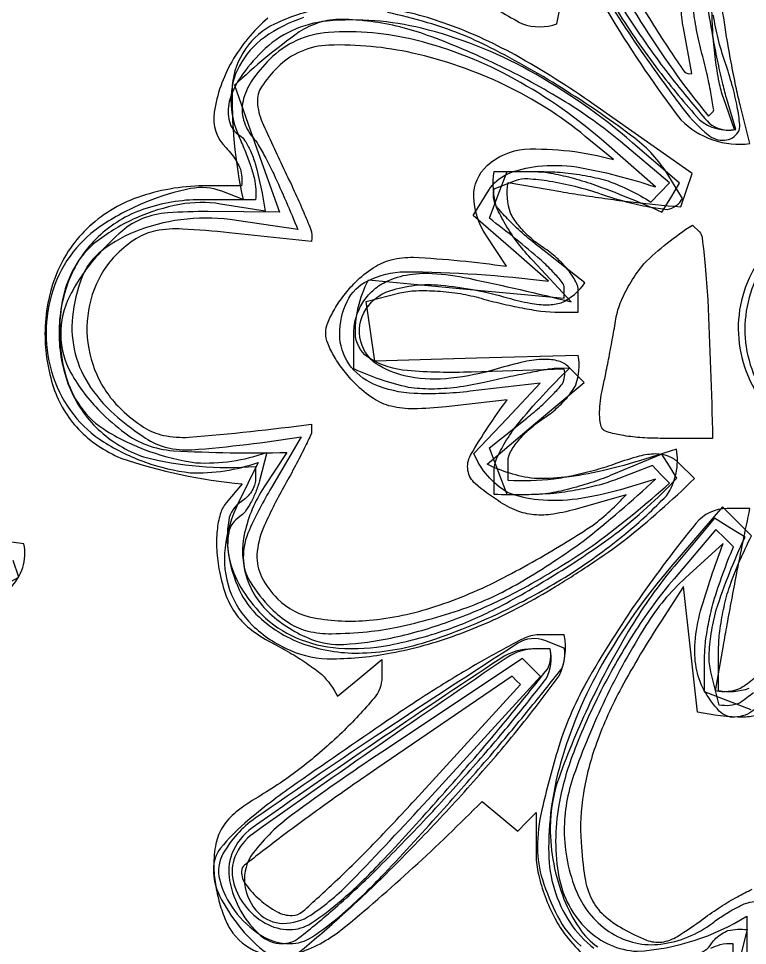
# Model space of a CAD drawing. Extents: x 0 to 564, y 0 to 802.
# Drawn here: x 351.1 to 403.1, y 429.9 to 495.9 of the extents above; entities that cross this region are included whole.
import ezdxf

# ---------------------------------------------------------------- set-up
doc = ezdxf.new("R2010")
doc.units = 0

msp = doc.modelspace()

# ---------------------------------------------------------------- linework, layer by layer
at = {"color": 7}
for points in [[(389.776947, 497.080322), (389.776947, 497.080322, 0.199232), (389.575814, 498.057144, 0.009254), (387.584255, 500.877167, 0.014128), (385.006011, 504.1879, 0.009558), (381.891296, 507.818848, 0.013825), (376.173937, 513.885249, 0.078127), (372.59602, 516.50177, 0.16005), (369.655158, 516.970567, 0.118562), (366.596161, 515.69397, 0.195509), (365.222734, 513.470239, 0.198697), (365.802662, 510.938217, 0.073389), (369.005336, 507.595156, 0.013061), (376, 502.450043, 0.007334), (380.131209, 499.663477, 0.010739), (383.852875, 497.344299, 0.00642), (387.016796, 495.520325, 0.160767), (389.47702, 495.52298), (389.776947, 497.080322)], [(416.150391, 466.080505), (416.150391, 466.080505, 0.114548), (418.219305, 467.893225, 0.073483), (419.690182, 470.742809, 0.071529), (420.303518, 473.984624, 0.095186), (419.869324, 476.945007, 0.092456), (418.616054, 479.134809, 0.060143), (416.47039, 481.119522, 0.060419), (413.928565, 482.52673, 0.09653), (411.5, 483, 0.095823), (409.136901, 482.542922, 0.056497), (406.598042, 481.172371, 0.055989), (404.399613, 479.245227, 0.086842), (403.050079, 477.12088, 0.160827), (402.652974, 471.748104, 0.157631), (405.525703, 467.143906, 0.15181), (410.650542, 464.983472, 0.148333)], [(392.688538, 466.75), (392.688538, 466.75, -0.104323), (392.552842, 467.170431, -0.02887), (392.520363, 467.867188, -0.027827), (392.57468, 468.679305, -0.025935), (392.719177, 469.5, 0.006377), (392.930703, 470.476324, 0.002685), (393.191227, 471.793755, 0.002657), (393.454673, 473.205023, 0.003459), (393.680054, 474.5, -0.058602), (394.052642, 475.783868, -0.037873), (394.761608, 477.161678, -0.037795), (395.673224, 478.421242, -0.057035), (399.13678, 481.196533), (399.626007, 480.707336), (399.626007, 480.707336, -0.16963), (399.828721, 480.286976, -0.004839), (400.038059, 478.27354, -0.009309), (400.21949, 475.868756, -0.006209), (400.568268, 466), (396.84314, 466), (396.84314, 466, -0.018755), (395.385062, 466.054711, -0.025902), (394.086128, 466.22031, -0.024537), (393.062629, 466.457433, -0.195946)], [(380.914429, 438.680603), (380.914429, 438.680603, 0.008729), (384.395305, 442.521673, 0.012536), (387.331116, 446.051979, 0.008371), (389.63527, 449.071009, 0.160138), (390, 452), (388.187469, 452), (388.187469, 452, 0.120521), (387.072015, 451.727165, 0.008854), (384.281994, 450.212093, 0.011926), (380.992956, 448.244859, 0.008745), (377.437469, 445.913513, 0.003566), (370.546695, 441.14854, 0.023465), (367.230492, 438.579845, 0.049128), (365.518217, 436.80211, 0.16869), (365, 435.309814, 0.11534), (365.443136, 433.414366, 0.053458), (366.80748, 431.267624, 0.053767), (368.522116, 429.535724, 0.172423), (370.029449, 429, 0.174548), (371.106562, 429.387831, 0.008919), (373.96917, 431.843674, 0.013344), (377.302714, 434.971613, 0.009205)]]:
    msp.add_lwpolyline(points, format="xyb", close=True, dxfattribs=at)
for points in [[(389.22555, 503.908664, 0.031812), (393.388, 495.912815, 0.027259), (398.312941, 488.684319, 0.233671), (403.233154, 487), (402.536041, 489.75), (402.536041, 489.75), (402.536041, 489.75, -0.010675), (402.231499, 491.068946, -0.00495), (401.889629, 492.793755, -0.004899), (401.566093, 494.613296, -0.006801), (400.789917, 500)], [(372.677216, 496.599213, 0.065088), (369.361813, 495.517284, 0.131259), (367.285942, 493.745762, 0.128179), (366.340822, 491.143221, 0.060631), (367.120026, 483.016693), (365.601257, 483.599518), (365.601257, 483.599518, 0.141699), (363.380829, 483.788456, 0.047476), (360.231251, 482.843369, 0.047156), (357.141645, 481.232361, 0.082533), (355.015625, 479.292755, 0.087795), (353.575775, 476.602208, 0.079868), (353.083496, 473.489113, 0.079676), (353.591625, 470.371804, 0.086696), (355.045471, 467.669312, 0.085655), (357.167976, 465.756883, 0.054917), (360.157825, 464.302418, 0.055404), (363.350704, 463.546928, 0.094638), (368.198883, 464.285278), (366.776031, 461.392639), (366.776031, 461.392639, 0.084949), (365.829044, 458.191778, 0.114552), (366.159359, 455.199707, 0.116676), (367.764053, 452.698154, 0.090463), (370.465271, 450.898529, 0.105254), (373.501066, 450.290978, 0.044162), (377.668194, 450.711117, 0.039944), (382.3293, 451.99407, 0.035328), (386.930939, 454.043884), (386.930939, 454.043884, 0.014441), (389.367149, 455.434137, 0.011069), (391.948914, 457.087456, 0.011221), (394.297519, 458.743539, 0.025892), (399.267975, 463.132019), (398.133331, 464.266663), (398.133331, 464.266663, 0.107439), (397.408532, 464.732609, 0.093294), (396.517101, 464.886761, 0.06201), (395.335026, 464.721774, 0.021112), (393.678345, 464.200653, -0.018075), (392.247382, 463.740954, -0.014936), (390.693275, 463.352688, -0.015196), (389.245153, 463.082346, -0.038561), (386, 463), (386, 464.384979), (386, 464.384979, -0.130516), (386.171338, 465.030184, -0.042987), (386.734375, 465.844318, -0.039402), (387.543323, 466.679012, -0.035579), (388.5, 467.408051, 0.03663), (389.456643, 468.140244, 0.04006), (390.265625, 468.984238, 0.043733), (390.827687, 469.811592, 0.128023), (391, 471.90097), (383.75, 471.7005), (376.5, 471.5), (376.196411, 473.628143), (375.892822, 475.756287), (378.281189, 476.355713), (378.281189, 476.355713, -0.053565), (379.437808, 476.517398, -0.024256), (380.96925, 476.491917, -0.023683), (382.598027, 476.307908, -0.029873), (384.078156, 475.97757, 0.012), (385.512026, 475.603345, 0.011062), (387.001507, 475.287163, 0.011132), (388.340977, 475.064418, 0.035646), (391, 475), (391, 476.476959), (391, 476.476959, 0.125211), (390.826638, 477.158383, 0.044544), (390.265625, 478.001221, 0.040798), (389.456605, 478.856072, 0.037854), (388.5, 479.591949, -0.038285), (387.543407, 480.32913, -0.041051), (386.734375, 481.187817, -0.044815), (386.173711, 482.036137, -0.124243), (386, 484.218811), (389.75, 483.579468), (389.75, 483.579468, 0.004186), (391.361699, 483.318539, 0.003337), (393.104141, 483.063282, 0.003372), (394.721137, 482.84852, 0.008488), (398.304779, 482.5), (398.71286, 483.681488), (399.120972, 484.862946), (392.107422, 489.788361), (392.107422, 489.788361, 0.026028), (386.49038, 493.311595, 0.042781), (381.377274, 495.611271, 0.051562), (376.768314, 496.710445, 0.079297)], [(368.880477, 495.928215, 0.086691), (366.313091, 492.835384, 0.092785), (365.062917, 489.242372, 0.238156), (365.898834, 486.701172, -0.032678), (366.32024, 486.220764, -0.03245), (366.676537, 485.688461, -0.034239), (366.924699, 485.183177, -0.097325), (367, 484), (364.565094, 484), (364.565094, 484, 0.078648), (359.870822, 483.257009, 0.106772), (356.172527, 481.106548, 0.1128), (353.826624, 477.726532, 0.09581), (353, 473.45224, 0.079578), (353.61535, 469.610404, 0.112289), (355.395405, 466.649456, 0.103933), (358.401575, 464.598343, 0.060768), (367.050171, 462.765381), (365.911743, 461.393646), (365.911743, 461.393646, 0.102555), (365.489654, 460.599119, 0.046495), (365.264973, 459.437191, 0.040401), (365.240729, 458.038604, 0.030512), (365.431488, 456.513458, 0.043134), (365.91941, 454.761774, 0.071544), (366.65435, 453.418766, 0.071226), (367.740585, 452.333346, 0.042368), (369.294861, 451.362946, -0.015715), (370.571295, 450.657529, -0.017434), (371.756409, 449.895962, -0.017023), (372.717006, 449.180651, -0.081294), (373.847565, 447.628601), (375.423798, 448.936737), (377, 450.244904), (377, 448.980713), (377, 448.980713, -0.177825), (376.45424, 447.494692, -0.024504), (374.163792, 445.050503, -0.027737), (371.249239, 442.528077, -0.031105), (368.178741, 440.446533, 0.034007), (366.60609, 439.36702, 0.08306), (365.6665, 438.328671, 0.093566), (365.179936, 437.121634, 0.051813), (365.031799, 435.534393, 0.037201), (365.141522, 434.244277, 0.029456), (365.444492, 432.877289, 0.030291), (365.87989, 431.636848, 0.062878), (366.392059, 430.75, 0.153636), (368.442112, 429.296927, 0.156984)], [(403.526447, 448.882034, -0.026173), (402.56261, 448.180282, -0.145257), (400.781189, 448), (401.34314, 451.25), (401.34314, 451.25, -0.002326), (401.60605, 452.729451, -0.001359), (401.934174, 454.5, -0.00136), (402.272248, 456.270446, -0.002308), (403.22699, 461), (401.61142, 461), (401.61142, 461, 0.225789), (399.381168, 459.938764, 0.017887), (395.325832, 454.568245, 0.024726), (391.581914, 448.617133, 0.055917), (389.510162, 443.722321, 0.015145), (388.40122, 439.526418, 0.057258), (388.093529, 436.832058, 0.076648), (388.44549, 434.55994, 0.042667), (389.518188, 431.964813, 0.09404), (391.195346, 429.825009, 0.099866)], [(350.529777, 455.365134, 0.255952), (351.5, 458.475281), (346.871674, 459.137329)], [(370.935375, 429.2962, 0.087164), (374.115916, 430.972377, 0.025557), (384.139252, 440.129303), (385.411652, 439.073334), (386.684021, 438.017365), (387.34201, 438.675354), (388, 439.333344), (388, 436.301514), (388, 436.301514, 0.056708), (388.1546, 434.942785, 0.032461), (388.629467, 433.360077, 0.032026), (389.322276, 431.810425, 0.045549), (390.142853, 430.545532, 0.038521), (391.467338, 429.105192, 0.099058)]]:
    msp.add_lwpolyline(points, format="xyb", dxfattribs=at)
at = {"color": 8}
for points in [[(391.481849, 503.014844, 0.063127), (400.2789, 488.945557), (400.564911, 489.231567), (400.564911, 489.231567, 0.239946), (400.644421, 489.476146, 0.006341), (400.446354, 490.634457, 0.011963), (400.157255, 492.018185, 0.007734), (399.759735, 493.605713), (399.759735, 493.605713, -0.022151), (399.388743, 495.292098, -0.023214), (399.175411, 496.978542, -0.023673)], [(403.519571, 446.648401, -0.153369), (402.163425, 446.130005, -0.222078), (401.046838, 446.571216, -0.066606), (399.950165, 448.09314, -0.079384), (399.402307, 449.677245, -0.064277), (399.319218, 451.476097, -0.04706), (399.71628, 453.705297, -0.018924), (401.320251, 458.5), (398.643066, 456.059662), (398.643066, 456.059662, 0.068185), (395.819245, 452.676225, 0.027908), (392.925331, 447.423069, 0.027421), (390.667876, 441.976167, 0.08472), (390, 438.062775, 0.100421), (390.892009, 433.666202, 0.15425), (393.393517, 430.734764, 0.173207), (396.890119, 429.970207, 0.130691), (400.558868, 431.468201, -0.018451), (401.365214, 432.032553, -0.020577), (402.182796, 432.514454, -0.020407), (402.907545, 432.865127, -0.093507), (404.222595, 433)]]:
    msp.add_lwpolyline(points, format="xyb", dxfattribs=at)
at = {"color": 253}
for points in [[(393.321075, 498, 0.017035), (395.565089, 494.498736, 0.017624), (398.018223, 491.198921, 0.011416), (400.319437, 488.452074, 0.215911), (402.134766, 488), (401.344208, 490.25), (401.344208, 490.25), (401.344208, 490.25, -0.037071), (401.03815, 491.383317, -0.014423), (400.778011, 492.987038, -0.014186), (400.595051, 494.746838, -0.01709), (400.5, 500.316071)], [(403.315155, 446.66507), (401.657593, 447.301147), (400, 447.937225), (400, 450.403503), (400, 450.403503, -0.032096), (400.07318, 451.542361, -0.016985), (400.301968, 452.939571, -0.016836), (400.63412, 454.358539, -0.024936), (402.055969, 458.277374), (401.43042, 458.888702), (400.804901, 459.5), (397.825928, 456), (397.825928, 456, 0.033042), (395.09925, 452.330816, 0.025516), (392.613625, 448.009716, 0.026085), (390.671153, 443.646249, 0.046797), (389.614197, 439.873383, 0.091107), (389.624918, 434.739146, 0.156145), (391.635071, 431.00285, 0.180146), (395.190161, 429.453679, 0.125516), (403, 431.967651), (403, 427.388123)]]:
    msp.add_lwpolyline(points, format="xyb", dxfattribs=at)
at = {"color": 9}
for points in [[(393.791162, 496.441219, 0.023927), (396.719864, 492.215359, 0.018122), (399.616525, 488.706594, 0.2143), (402.233276, 488), (401.564514, 490.25), (401.564514, 490.25), (401.564514, 490.25, -0.015084), (401.267556, 491.372015, -0.005861), (400.921978, 492.94062, -0.005796), (400.587084, 494.649406, -0.007151), (399.736664, 500)], [(403.476604, 447.873081, -0.020392), (402.537536, 447.16441, -0.152592), (401.038116, 447), (400.446289, 449.357971), (400.446289, 449.357971, -0.070534), (400.32413, 450.516304, -0.029275), (400.472652, 452.086716, -0.028245), (400.831689, 453.776976, -0.032512), (402.8797, 458.956329), (401.788574, 459.630676), (400.697418, 460.305023), (397.852661, 456.902527), (397.852661, 456.902527, 0.038268), (394.752483, 452.558647, 0.024934), (391.832249, 447.129589, 0.024057), (389.627167, 441.848465, 0.087077), (389, 438.274536, 0.047567), (389.24731, 435.680822, 0.047531), (389.980335, 433.179886, 0.051511), (391.073928, 431.094772, 0.099351), (392.399719, 429.76532, 0.119556)], [(399.433757, 429.289651, 0.218133), (400.5, 430, -0.061935), (400.807605, 430.382512, -0.05129), (401.218491, 430.706245, -0.053308), (401.665178, 430.926616, -0.088176), (403.038116, 431), (402.423981, 428.553101)]]:
    msp.add_lwpolyline(points, format="xyb", dxfattribs=at)
at = {"color": 254}
for points in [[(392.243243, 498.565253, 0.016451), (395.716736, 493.25, 0.009472), (398.543978, 489.377798, 0.05949), (400.242451, 487.620754, 0.18843), (401.424194, 487.240886, 0.243591), (402.386993, 487.817169), (402.386993, 487.817169, 0.167009), (402.508973, 488.356085, 0.018898), (402.324036, 489.612339, 0.021224), (401.973732, 491.133115, 0.015739), (401.46347, 492.780823, -0.021944), (400.959983, 494.480969, -0.024367), (400.627701, 496.160591, -0.024713)], [(371.422546, 495.974426, 0.075329), (368.636621, 494.562271, 0.114961), (366.852276, 492.537498, 0.126993), (366.250943, 490.088849, 0.104301), (366.839478, 487.452942, -0.01278), (367.28375, 486.407918, -0.014066), (367.659103, 485.374165, -0.013556), (367.929968, 484.476501, -0.066585), (368, 483), (364.076721, 483), (364.076721, 483, 0.083508), (360.030537, 482.319481, 0.106068), (356.798397, 480.361767, 0.109753), (354.728167, 477.311025, 0.094678), (354, 473.5, 0.094678), (354.728167, 469.688975, 0.109753), (356.798397, 466.638233, 0.106068), (360.030537, 464.680519, 0.083508), (368, 464), (368, 463.059021), (368, 463.059021, -0.089642), (367.926697, 462.653441, -0.053229), (367.706245, 462.212894, -0.051031), (367.382509, 461.806196, -0.060813), (367, 461.5, 0.216753), (366.08944, 460.141009, 0.078719), (366.074451, 457.765732, 0.070692), (366.844403, 455.203842, 0.098533), (368.25, 453.274139, 0.105179), (371.59604, 451.289992, 0.091594), (375.634373, 450.708626, 0.070726), (380.485178, 451.595915, 0.035278), (386.264954, 453.989716), (386.264954, 453.989716, 0.026849), (390.553453, 456.427361, 0.030052), (394.390167, 459.228542, 0.028586), (397.284869, 461.913819, 0.193812), (398, 465.233276), (395.75, 464.523132), (395.75, 464.523132, -0.018765), (392.701977, 463.685525, -0.030062), (390.043858, 463.227734, -0.035803), (387.850347, 463.142431, -0.085878), (384.5, 464.165436), (387.955566, 467.077148), (391.411133, 469.988861), (390.328583, 471.071442), (390.328583, 471.071442, 0.129935), (389.594087, 471.498798, 0.073401), (388.564781, 471.624996, 0.04872), (387.154725, 471.452246, 0.017959), (385.213593, 470.945862, -0.046004), (381.915976, 470.280311, -0.069941), (378.998981, 470.374989, -0.090898), (376.803238, 471.184964, -0.169005), (375.593048, 472.618103, -0.215431), (375.728363, 474.949866, -0.195551), (377.579426, 476.516052, -0.103537), (381.205698, 476.915306, -0.045686), (385.966278, 476.009674, 0.023056), (387.558947, 475.631378, 0.048947), (388.819897, 475.518497, 0.066982), (389.780317, 475.656093, 0.128027), (391.47641, 477.076416), (388.23819, 479.610687), (388.23819, 479.610687, -0.014607), (386.99786, 480.64121, -0.020152), (385.951218, 481.641548, -0.017228), (385.163956, 482.515495, -0.176502), (385, 483.786011), (386.526978, 484.371979), (386.526978, 484.371979, -0.108631), (387.399563, 484.503869, -0.022656), (388.947216, 484.330269, -0.02278), (390.761043, 483.957754, -0.019799), (392.621796, 483.407135, 0.015221), (394.416888, 482.858017, 0.022215), (396.029915, 482.493927, 0.018855), (397.340588, 482.309398, 0.225605), (398.42926, 483.095917), (397.373199, 484.797974), (397.373199, 484.797974, 0.092222), (395.022876, 487.375846, 0.020991), (390.142933, 490.754951, 0.022683), (384.749067, 493.831145, 0.047545), (380.26535, 495.611237, 0.016374), (377.401347, 496.343051, 0.044122)], [(403.158383, 448.173362, -0.125211), (401, 448), (401, 450.952942), (401, 450.952942, -0.032146), (401.084819, 452.270858, -0.020144), (401.344536, 453.794624, -0.020199), (401.723182, 455.280642, -0.034422), (403.345734, 459.05426), (402.307098, 460.092896), (401.268463, 461.131561), (397.600342, 456.846191), (397.600342, 456.846191, 0.046635), (392.73121, 449.949418, 0.061164), (389.735649, 442.851662, 0.073239), (388.889446, 436.427586, 0.142145), (390.394836, 431.520172, 0.083994), (392.105996, 429.674636, 0.089332)], [(346.153042, 453.652846, 0.03828), (351.127563, 456.11731), (350.734619, 457.308655)], [(400.439156, 429.681278, -0.011555), (401.104108, 429.941615, -0.087739), (402, 430), (402, 426.222504)]]:
    msp.add_lwpolyline(points, format="xyb", dxfattribs=at)
at = {"color": 250}
for points in [[(395.036316, 497.58728, 0.004091), (396.358531, 495.445397, 0.006549), (397.525982, 493.641266, 0.001997), (398.557291, 492.105714, 0.248795), (399.090637, 492), (398.489532, 495.25), (398.489532, 495.25), (398.489532, 495.25, -0.037803), (398.324928, 496.777748, -0.049216)], [(403.842834, 446.282616, -0.040183), (402.790046, 446.133575, -0.050325), (399.5, 446.5), (399, 450.971771), (398.5, 455.443542), (396.894531, 452.971771), (396.894531, 452.971771, 0.019325), (394.083616, 448.254626, 0.037951), (392.291718, 444.272949, 0.046743), (391.363377, 440.691107, 0.056312), (391.197754, 437.219788, 0.021644), (391.470106, 434.710641, 0.075555), (391.953499, 433.160194, 0.098686), (392.796719, 432.050498, 0.053679), (394.198395, 431.056122, 0.03084), (395.855352, 430.259561, 0.128577), (396.944405, 430.116398, 0.109124), (398.059138, 430.513773, 0.019207), (399.907898, 431.773773, -0.015283), (401.13766, 432.626127, -0.018501), (402.342705, 433.346046, -0.017349), (403.387249, 433.872478, -0.108456)]]:
    msp.add_lwpolyline(points, format="xyb", dxfattribs=at)
at = {"color": 9}
for points in [[(381.885254, 452.459503), (381.885254, 452.459503, 0.037696), (385.3336, 453.976917, 0.01748), (389.571033, 456.430492, 0.017459), (393.614363, 459.165472, 0.03896), (398.018372, 463.161224), (397.487335, 464.020477), (396.956329, 464.8797), (393.510284, 463.43985), (393.510284, 463.43985, -0.018605), (392.039558, 462.888649, -0.016441), (390.470356, 462.422951, -0.016737), (389.028293, 462.097226, -0.047204), (385.937225, 462), (385.300262, 463.659912), (384.6633, 465.319794), (387.331665, 467.447449), (387.331665, 467.447449, 0.01451), (388.353718, 468.312092, 0.019982), (389.216179, 469.150299, 0.017059), (389.864985, 469.881762, 0.17461), (390, 470.938049), (383.386261, 470.719025), (383.386261, 470.719025, -0.028103), (378.816169, 470.824563, -0.11517), (376.191978, 471.661144, -0.221519), (375.128652, 473.225927, -0.132588), (376.045807, 477.282928), (383.022888, 476.634491), (390, 475.986023), (390, 476.705444), (390, 476.705444, 0.171619), (389.861274, 477.097709, 0.018288), (389.216179, 477.838547, 0.020859), (388.353665, 478.685147, 0.01531), (384.6633, 481.680206), (385.300262, 483.340088), (385.937225, 485), (388.000732, 485), (388.000732, 485, -0.047204), (389.028293, 484.902774, -0.016737), (390.470356, 484.577049, -0.016441), (392.039558, 484.111351, -0.018605), (396.956329, 482.1203), (397.589325, 483.144531), (398.222321, 484.168732), (394.861176, 487.06488), (394.861176, 487.06488, 0.051078), (387.482179, 492.21285, 0.066704), (379.829102, 495.215317, 0.082733), (373.11242, 495.723848, 0.175746), (368.454559, 493.545441, 0.04527), (366.930637, 491.717433, 0.086902), (366.135563, 489.988739, 0.131117), (366.139877, 488.567597, 0.19062), (366.880585, 487.573792, -0.116128), (367.25095, 487.203899, -0.032473), (367.638786, 486.476597, -0.030895), (367.982695, 485.571724, -0.028142), (368.688965, 482.176208), (365.499268, 482.693817), (365.499268, 482.693817, 0.086143), (362.614792, 482.66214, 0.058618), (359.472404, 481.690273, 0.059847), (356.725286, 480.056242, 0.106209), (355.029633, 478.055389, 0.078387), (354.232957, 475.766469, 0.056806), (354.057339, 473.068417, 0.057235), (354.491654, 470.424842, 0.083654), (355.503113, 468.299042, 0.104448), (357.414893, 466.512137, 0.05044), (360.456726, 465.070011, 0.050285), (363.753952, 464.258118, 0.097018), (368.810272, 464.990479), (368.284424, 462.979645), (368.284424, 462.979645, -0.030875), (368.018365, 462.170056, -0.030928), (367.654762, 461.399876, -0.03251), (367.25357, 460.771077, -0.096374), (366.879303, 460.425385, 0.210547), (366.092452, 459.280665, 0.102712), (366.124153, 457.473095, 0.078627), (366.958432, 455.379301, 0.062406), (368.454559, 453.454559, 0.094987), (370.904406, 451.792886, 0.083352), (373.911217, 451.056202, 0.067122), (377.549315, 451.275079, 0.036279)], [(380.416687, 439.198456), (380.416687, 439.198456, 0.006582), (383.705753, 442.817593, 0.009799), (386.478653, 446.07719, 0.005342), (388.716013, 448.874636, 0.167523), (389, 451), (387.742371, 451), (387.742371, 451, 0.146866), (385.470668, 450.318016, 0.003821), (376.573139, 444.348549, 0.003786), (367.761374, 438.240216, 0.14875), (366.318634, 436.387939, 0.14083), (366.154696, 434.499559, 0.079465), (366.953075, 432.324688, 0.082901), (368.341213, 430.593421, 0.184433), (369.895264, 430, 0.167326), (371.092641, 430.412246, 0.013813), (373.671001, 432.543663, 0.016199), (376.806247, 435.46916, 0.009196)]]:
    msp.add_lwpolyline(points, format="xyb", close=True, dxfattribs=at)
at = {"color": 253}
for points in [[(385.5, 454.511017), (385.5, 454.511017, 0.016832), (387.669871, 455.646629, 0.011486), (390.05938, 457.075039, 0.011588), (392.302476, 458.560514, 0.022808), (397.5, 462.804901), (396.888702, 463.43042), (396.277374, 464.055969), (393.573578, 463.027985), (393.573578, 463.027985, -0.028702), (392.32574, 462.633841, -0.017059), (390.801918, 462.301968, -0.017043), (389.254935, 462.074105, -0.028047), (385, 462), (385, 463.695282), (385, 463.695282, -0.104631), (385.177593, 464.534656, -0.030336), (385.789337, 465.716457, -0.029063), (386.658678, 466.996981, -0.02737), (390.374176, 471), (389.437103, 470.975555), (389.437103, 470.975555, 0.037206), (388.858336, 470.917203, 0.004059), (387.541298, 470.673489, 0.004955), (385.976382, 470.354627, 0.003981), (384.299255, 469.981567, -0.0245), (382.338414, 469.629152, -0.032209), (380.524456, 469.512093, -0.036047), (378.90938, 469.628603, -0.054865), (375, 470.9505), (375, 473.440063), (375, 473.440063, -0.066611), (375.146847, 474.537453, -0.065982), (375.577156, 475.561443, -0.066728), (376.253824, 476.428206, -0.070945), (377.122162, 477.065369, -0.076746), (378.741517, 477.634947, -0.061837), (380.585155, 477.748486, -0.035386), (383.193989, 477.400103, -0.007675), (390.5, 475.728821), (387.75, 478.669128), (387.75, 478.669128, -0.026101), (386.697464, 479.919314, -0.028046), (385.807808, 481.243717, -0.029121), (385.180071, 482.457758, -0.10513), (385, 485), (388.565735, 485), (388.565735, 485, -0.026191), (390.079046, 484.920676, -0.021611), (391.677387, 484.682453, -0.022145), (393.127438, 484.334584, -0.052966), (396.171295, 482.837952), (396.835632, 483.516541), (397.5, 484.195099), (394, 487.139038), (394, 487.139038, 0.037419), (390.055862, 489.981793, 0.02519), (385.180073, 492.641315, 0.025444), (380.262538, 494.709417, 0.053524), (376.243164, 495.694214, 0.031564), (374.119971, 495.843552, 0.073668), (372.546143, 495.621834, 0.074168), (371.110621, 494.954604, 0.032338), (366.5, 491.151672), (368.105072, 486.634216), (369.710144, 482.11676), (364.636963, 482.156067), (364.636963, 482.156067, 0.020492), (361.743097, 482.059859, 0.074845), (359.957386, 481.65374, 0.08549), (358.49634, 480.77078, 0.031864), (356.78186, 479.081909, 0.064058), (354.768612, 476.147148, 0.122097), (354.11935, 473.378399, 0.125004), (354.843405, 470.671582, 0.068935), (356.923065, 467.923065, 0.034238), (358.690754, 466.382216, 0.075834), (360.258694, 465.531506, 0.065755), (362.147596, 465.120166, 0.020777), (370.230011, 465), (368.615021, 462.535187), (368.615021, 462.535187, 0.089865), (367.225883, 459.256777, 0.131691), (367.351536, 456.143314, 0.132959), (369.013448, 453.530878, 0.092487), (372, 451.677551, 0.108321), (374.287696, 451.319724, 0.036576), (377.650108, 451.772194, 0.033208), (381.526543, 452.858712, 0.027214)], [(380.90271, 440.133453), (380.90271, 440.133453, 0.004399), (384.006124, 443.696658, 0.006774), (386.621426, 446.838509, 0.002711), (388.800174, 449.559256, 0.169033), (389, 451), (387.915375, 451), (387.915375, 451, 0.149891), (385.943767, 450.395361, 0.002758), (376.851311, 444.166176, 0.002834), (367.846179, 437.84768, 0.144601), (366.53363, 436.177551, 0.151931), (366.403668, 434.499852, 0.105857), (367.20985, 432.765751, 0.101902), (368.68972, 431.463637, 0.130353), (370.437897, 431, 0.145412), (371.969188, 431.454957, 0.035006), (374.103687, 433.069489, 0.024315), (376.936439, 435.795436, 0.007664)]]:
    msp.add_lwpolyline(points, format="xyb", close=True, dxfattribs=at)
at = {"color": 8}
for points in [[(385.101593, 454.807251), (385.101593, 454.807251, 0.020418), (387.04009, 455.845438, 0.01258), (389.236099, 457.215141, 0.012611), (391.342453, 458.681242, 0.022001), (396.5, 463.091766), (394, 462.342377), (394, 462.342377, -0.039101), (390.920683, 461.676147, -0.056807), (388.143963, 461.616669, -0.070565), (385.959279, 462.13505, -0.158303), (383.566925, 464.910126), (385.92981, 467.425262), (388.292664, 469.94043), (383.305603, 469.349792), (383.305603, 469.349792, -0.039955), (379.31478, 469.197979, -0.09272), (376.407139, 469.868843, -0.13957), (374.6549, 471.312134, -0.152269), (374, 473.41275, -0.111959), (374.532133, 475.759427, -0.170367), (375.993069, 477.226002, -0.105944), (378.650961, 477.872858, -0.029524), (388.878204, 477.200714), (386.189087, 479.539764), (383.5, 481.878815), (384.623749, 483.689423), (384.623749, 483.689423, -0.153374), (385.940906, 484.823727, -0.076064), (388.096466, 485.385017, -0.059909), (390.864291, 485.338585, -0.038717), (396.5, 483.908234), (393, 486.987732), (393, 486.987732, 0.054246), (386.447525, 491.598512, 0.064925), (379.431507, 494.361252, 0.078572), (373.209444, 494.914215, 0.18125), (369, 493, 0.047577), (367.726414, 491.457883, 0.096304), (367.111012, 490.015282, 0.122111), (367.153523, 488.679566, 0.108226), (367.810059, 487.450012, -0.043164), (368.19912, 486.904792, -0.01087), (368.733761, 485.952946, -0.011012), (369.299331, 484.834036, -0.010905), (371.013916, 480.875366), (366.638672, 481.531464), (366.638672, 481.531464, 0.061336), (363.120765, 481.624124, 0.064634), (359.75071, 480.851826, 0.073144), (357.078466, 479.390614, 0.140406), (355.621185, 477.4552, 0.067202), (354.957025, 474.646595, 0.087978), (355.160854, 472.021717, 0.08791), (356.255106, 469.62546, 0.066988), (358.198547, 467.486389, 0.028625), (360.15583, 466.022169, 0.085076), (361.683636, 465.348488, 0.075303), (363.452562, 465.179513, 0.019203), (371.258423, 466.10318), (369.129211, 462.494415), (369.129211, 462.494415, 0.026266), (367.563441, 459.490705, 0.107026), (367.127098, 457.490318, 0.139898), (367.61139, 455.783454, 0.057799), (369.116089, 453.883911, 0.053315), (370.420025, 452.831906, 0.083819), (371.739685, 452.266026, 0.063744), (373.421364, 452.079391, 0.019754), (375.967651, 452.22287, 0.028332), (378.099619, 452.550423, 0.016661), (380.604145, 453.169735, 0.016636), (383.073931, 453.958162, 0.027154)], [(380.291199, 440.261108), (388.311096, 449.022247), (387.664032, 449.669281), (387.016998, 450.316345), (377.008484, 443.652649), (377.008484, 443.652649, 0.01114), (370.639238, 439.204047, 0.071632), (367.840046, 436.462563, 0.190653), (367.22425, 434.288446, 0.172847), (368.229187, 432.170807, 0.196407), (369.957977, 431.444947, 0.151249), (371.936951, 432.036758, 0.052809), (374.816182, 434.443881, 0.006923)]]:
    msp.add_lwpolyline(points, format="xyb", close=True, dxfattribs=at)
at = {"color": 250}
for points in [[(385.648468, 456.061584), (385.648468, 456.061584, 0.008112), (387.995229, 457.338356, 0.009127), (390.207798, 458.642914, 0.008502), (392.047691, 459.817053, 0.047889), (394.405151, 461.976593), (391.006378, 461.001831), (391.006378, 461.001831, -0.028929), (389.225578, 460.600888, -0.064367), (387.839096, 460.552261, -0.073415), (386.602488, 460.854966, -0.048388), (385.303802, 461.536591, -0.032146), (383.669204, 462.764624, -0.176871), (383.137783, 463.710037, -0.166877), (383.324824, 464.807962, -0.027899), (385.93631, 468.747131), (381.585022, 468.256683), (381.585022, 468.256683, -0.022765), (379.262752, 468.101525, -0.066984), (377.674915, 468.281036, -0.083742), (376.396872, 468.841746, -0.051261), (375.116882, 469.883118, -0.03192), (374.306775, 470.803832, -0.03207), (373.621838, 471.818783, -0.033827), (373.144123, 472.778405, -0.098888), (373, 473.5, -0.098888), (373.144123, 474.221595, -0.033827), (373.621838, 475.181217, -0.03207), (374.306775, 476.196168, -0.03192), (375.116882, 477.116882, -0.051197), (376.394261, 478.156402, -0.083404), (377.670563, 478.717762, -0.067046), (379.252531, 478.898974, -0.023104), (385.875977, 478.259644), (384.415314, 480.488922), (384.415314, 480.488922, -0.138775), (383.558746, 483.216823, -0.219893), (384.505825, 485.429478, -0.160538), (387.174589, 486.60565, -0.076146), (393.5, 485.863739), (391.5, 487.511627), (391.5, 487.511627, 0.060813), (385.770205, 491.165661, 0.056471), (379.186176, 493.445892, 0.062904), (373.235351, 494.012541, 0.190945), (369.571442, 492.428558, 0.047864), (368.437203, 491.053587, 0.164873), (368.136066, 489.953918, 0.089286), (368.484365, 488.515811, 0.00859), (370, 485.236145, -0.00469), (370.766256, 483.611459, -0.00672), (371.412502, 482.156044, -0.003883), (371.929433, 480.921948, -0.097533), (372, 480.03067), (366.128967, 480.644318), (366.128967, 480.644318, 0.012339), (362.787923, 480.910374, 0.060571), (360.902733, 480.785381, 0.094274), (359.520065, 480.240819, 0.055611), (358.128967, 479.128967, 0.106182), (356.501632, 476.611357, 0.098456), (355.993259, 473.576633, 0.097104), (356.684007, 470.543327, 0.100108), (358.465332, 468.032562, 0.043565), (360.032007, 466.798693, 0.09397), (361.444931, 466.213516, 0.066677), (363.26951, 466.081722, 0.013987), (372, 467.017456), (372, 466.539154), (372, 466.539154, -0.110911), (371.928739, 466.221853, -0.004482), (371.412502, 465.155342, -0.007664), (370.766263, 463.899015, -0.005334), (370, 462.5, 0.024042), (368.570355, 459.640946, 0.090649), (368.106335, 457.701183, 0.132133), (368.439312, 456.129276, 0.078639), (369.571442, 454.571442, 0.153154), (372.179275, 453.20894, 0.067586), (376.107014, 453.041737, 0.055954), (380.783214, 454.010183, 0.041533)], [(379.351135, 440.229767), (386.87381, 448.459503), (386.577759, 448.755585), (386.281708, 449.051636), (376.640869, 442.468689), (376.640869, 442.468689, 0.004916), (372.945356, 439.891714, 0.007758), (369.832001, 437.601273, 0.002874), (367.219881, 435.592601, 0.231378), (367, 435.142883, 0.161376), (367.31024, 434.206682, 0.053816), (368.304352, 433.134243, 0.053653), (369.535962, 432.276101, 0.125998), (370.614227, 432, 0.184534), (371.357858, 432.284126, 0.006398), (373.681557, 434.417496, 0.011187), (376.380458, 437.076167, 0.007498)]]:
    msp.add_lwpolyline(points, format="xyb", close=True, dxfattribs=at)
at = {"color": 254}
for points in [[(417.363647, 467.636353), (417.363647, 467.636353, 0.145555), (419.749853, 472.042751, 0.145026), (419.344852, 477.043938, 0.148592), (416.302659, 480.932564, 0.154179), (411.656921, 482.399994, 0.147536), (406.712132, 480.908455, 0.151785), (403.483196, 476.944855, 0.153165), (403.08532, 471.878381, 0.150569), (405.646027, 467.45224, 0.085764), (408.477831, 465.611883, 0.105615), (411.562103, 465.003548, 0.106024), (414.616617, 465.708986, 0.08701)], [(381.42334, 439.614685), (381.42334, 439.614685, 0.004424), (384.710474, 443.365956, 0.006812), (387.480606, 446.674339, 0.002732), (389.787922, 449.539349, 0.169734), (390, 451.062775), (388.615051, 451.594238), (388.615051, 451.594238, 0.238658), (386.702542, 451.398193, 0.003648), (377.109356, 445.140469, 0.005945), (367.979155, 438.931854, 0.113361), (365.681, 436.39447, 0.195218), (365.448977, 434.54216, 0.095153), (366.504513, 432.360981, 0.089294), (368.373601, 430.611916, 0.144524), (370.446381, 430, 0.146128), (372.021228, 430.4703, 0.034748), (374.224403, 432.144714, 0.023688), (377.184375, 434.996054, 0.00708)]]:
    msp.add_lwpolyline(points, format="xyb", close=True, dxfattribs=at)

doc.saveas('drawing.dxf')
